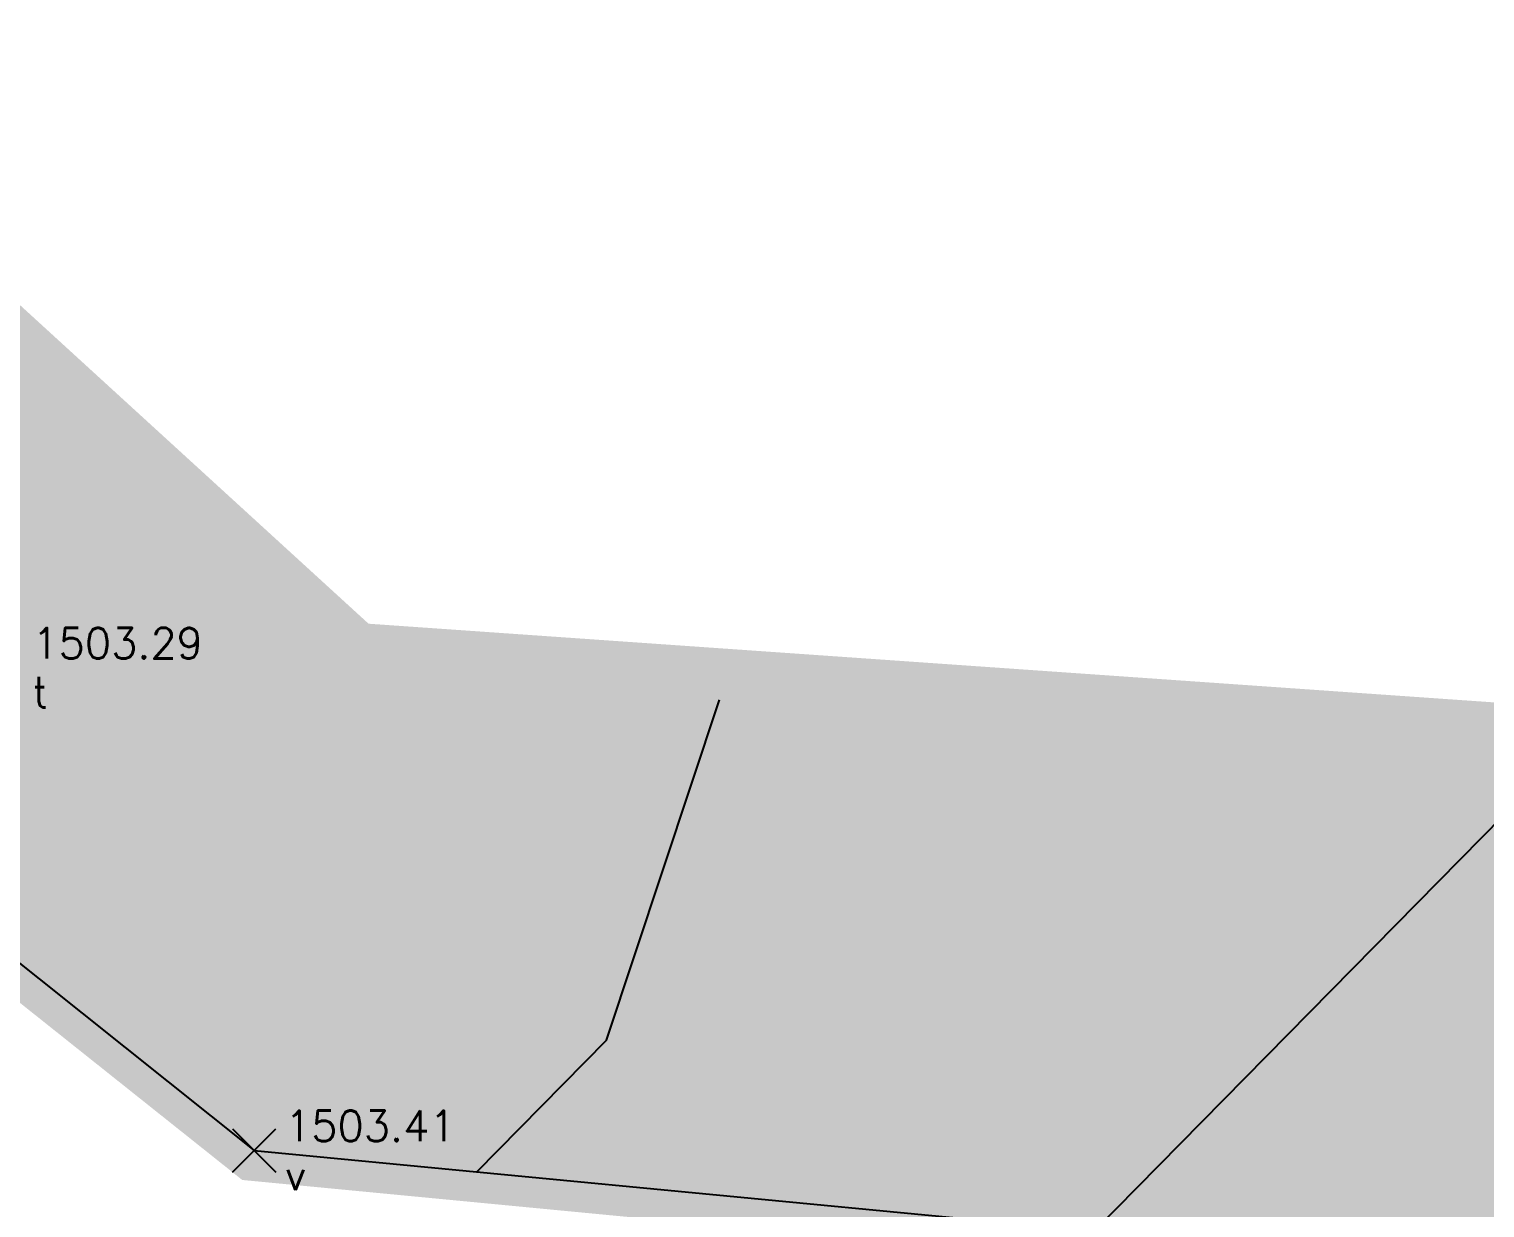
# Model space of a CAD drawing. Header units: metres. Extents: x 1097510 to 2158594, y 877039 to 1751652.
# Drawn here: x 1097621.73 to 1097633.63, y 877203.96 to 877213.59 of the extents above; entities that cross this region are included whole.
import ezdxf

# ---------------------------------------------------------------- set-up
doc = ezdxf.new("R2010")
doc.units = ezdxf.units.M
doc.linetypes.add('DASHED', pattern=[0.75, 0.5, -0.25])
for name, color, linetype in [('C-TOPO-MINR', 8, 'Continuous'), ('V-NODE', 1, 'Continuous'), ('V-NODE-TEXT', 11, 'Continuous')]:
    doc.layers.add(name, color=color, linetype=linetype)
doc.styles.get("Standard").update_dxf_attribs({"font": 'simplex.shx'})

# ---------------------------------------------------------------- blocks, each defined once
blk = doc.blocks.new('*U7')
at = {"color": 0, "linetype": 'ByBlock', "lineweight": -2, "transparency": 16777216}
for p, q in [((-0.707, -0.707), (0.707, 0.707)), ((-0.707, 0.707), (0.707, -0.707))]:
    blk.add_line(p, q, dxfattribs=at)

msp = doc.modelspace()

# ---------------------------------------------------------------- hatches: boundary and pattern name
at = {"transparency": 33554602}
h = msp.add_hatch(dxfattribs=at)
h.set_pattern_fill('AR-CONC', color=9, scale=0.01)
h.paths.add_polyline_path([(1097752.597, 877208.238), (1097757.845, 877212.044), (1097762.109, 877214.901), (1097765.432, 877216.837), (1097757.759, 877219.046), (1097752.07, 877217.484), (1097742.692, 877214.472), (1097730.221, 877208.152), (1097717.752, 877207.699), (1097699.58, 877208.171), (1097684.374, 877204.599), (1097671.585, 877204.296), (1097656.247, 877206.197), (1097634.311, 877207.796), (1097624.402, 877208.489), (1097612.512, 877219.361), (1097613.526, 877222.017), (1097614.217, 877223.918), (1097605.154, 877225.956), (1097599.413, 877226.657), (1097600.381, 877223.138), (1097605.528, 877219.999), (1097610.754, 877215.512), (1097615.313, 877211.011), (1097623.572, 877204.428), (1097634.053, 877203.423), (1097648.747, 877202.896), (1097665.209, 877201.516), (1097687.817, 877201.494), (1097702.372, 877204.916), (1097709.087, 877204.78), (1097724.138, 877203.189), (1097735.028, 877205.815), (1097743.406, 877209.884), (1097746.929, 877210.428), (1097748.356, 877212.762)])

# ---------------------------------------------------------------- linework, layer by layer
at = {"color": 7, "linetype": 'DASHED', "true_color": 0xf0f0f0, "const_width": 0.5, "elevation": 1540, "flags": 128}
msp.add_lwpolyline([(1097752.597, 877208.238), (1097757.845, 877212.044), (1097762.109, 877214.901), (1097765.432, 877216.837), (1097757.759, 877219.046), (1097752.07, 877217.484), (1097742.692, 877214.472), (1097730.221, 877208.152), (1097717.752, 877207.699), (1097699.58, 877208.171), (1097684.374, 877204.599), (1097671.585, 877204.296), (1097656.247, 877206.197), (1097634.311, 877207.796), (1097624.402, 877208.489), (1097612.512, 877219.361), (1097613.526, 877222.017), (1097614.217, 877223.918), (1097605.154, 877225.956), (1097599.413, 877226.657), (1097600.381, 877223.138), (1097605.528, 877219.999), (1097610.754, 877215.512), (1097615.313, 877211.011), (1097623.572, 877204.428), (1097634.053, 877203.423), (1097648.747, 877202.896), (1097665.209, 877201.516), (1097687.817, 877201.494), (1097702.372, 877204.916), (1097709.087, 877204.78), (1097724.138, 877203.189), (1097735.028, 877205.815), (1097743.406, 877209.884), (1097746.929, 877210.428), (1097748.356, 877212.762), (1097752.597, 877208.238)], dxfattribs=at)
at = {"color": 7, "true_color": 0xf0f0f0, "elevation": 1524.878, "flags": 128}
msp.add_lwpolyline([(1097615.313, 877211.011), (1097623.572, 877204.428), (1097634.053, 877203.423), (1097648.747, 877202.896), (1097665.209, 877201.516), (1097676.679, 877201.505), (1097687.817, 877201.494), (1097702.372, 877204.916), (1097709.087, 877204.78), (1097724.138, 877203.189), (1097735.028, 877205.815), (1097743.406, 877209.884), (1097746.929, 877210.428), (1097748.356, 877212.762), (1097752.597, 877208.238), (1097747.847, 877204.842), (1097737.529, 877193.34), (1097733.953, 877187.068), (1097729.469, 877182.53), (1097726.491, 877180.653), (1097717.986, 877167.963)], dxfattribs=at)
at = {"layer": 'C-TOPO-MINR', "color": 8, "linetype": 'Continuous', "lineweight": -3, "flags": 128}
for points, elevation in [([(1097625.39, 877204.254), (1097626.449, 877205.33), (1097627.374, 877208.109)], 1503.5), ([(1097630.438, 877203.77), (1097634.305, 877207.7), (1097634.323, 877207.777), (1097634.342, 877207.785), (1097634.343, 877207.794)], 1503.75)]:
    msp.add_lwpolyline(points, dxfattribs=dict(at, elevation=elevation))

# ---------------------------------------------------------------- block references
at = {"layer": 'V-NODE', "xscale": 0.25, "yscale": 0.25, "zscale": 0.25}
msp.add_blockref('*U7', (1097623.572, 877204.428, 1503.41), dxfattribs=at)

# ---------------------------------------------------------------- texts
at = {"layer": 'V-NODE-TEXT', "char_height": 0.25}
for s, insert, attachment_point in [('1503.29', (1097621.76, 877208.448, 1503.292), 7), ('t', (1097621.76, 877208.298, 1503.292), 1), ('1503.41', (1097623.824, 877204.503, 1503.41), 7), ('v', (1097623.824, 877204.353, 1503.41), 1)]:
    msp.add_mtext(s, dxfattribs=dict(at, insert=insert, attachment_point=attachment_point))

doc.saveas('drawing.dxf')
